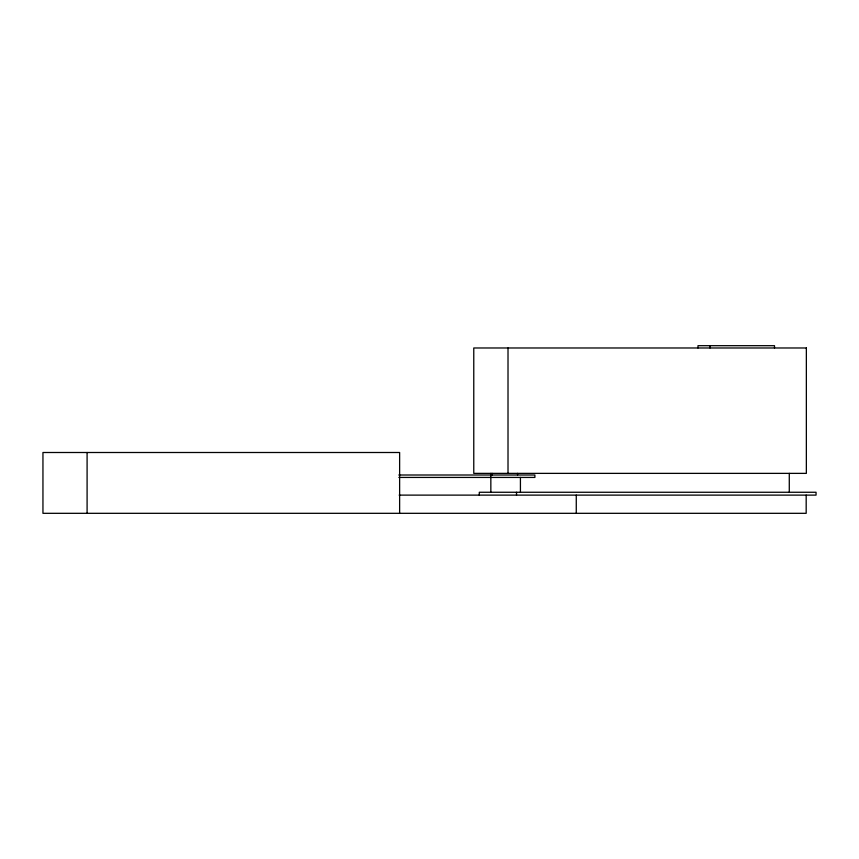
<?xml version="1.0" encoding="UTF-8"?>
<svg xmlns="http://www.w3.org/2000/svg" width="859" height="859" viewBox="0 0 859 859"><rect width="100%" height="100%" fill="white"/><g stroke="black" fill="none" stroke-linecap="round" stroke-linejoin="round"><path stroke-width="1.29" d="M398.812 475.006L534.889 475.006L534.889 477.432L398.877 477.432M399.145 495.117L816.05 495.117L816.05 492.261L479.29 492.261L479.29 495.117M806.182 495.117L806.182 513.317L42.95 513.317L42.95 452.5L399.628 452.5L399.628 513.317M789.281 473.373L789.281 492.261M774.507 347.981L774.507 345.683L697.991 345.683L697.991 347.981M710.006 345.683L710.006 347.981M576.271 495.117L576.271 513.317M520.425 477.432L520.425 492.261M517.558 473.373L517.558 475.006M516.517 492.261L516.517 495.117M508.013 347.981L508.013 473.373M492.132 473.373L492.132 475.006M490.843 473.373L490.843 492.261M87.092 452.5L87.092 513.317M806.354 347.981L473.771 347.981L473.771 473.373L806.354 473.373L806.354 347.981"/></g></svg>
